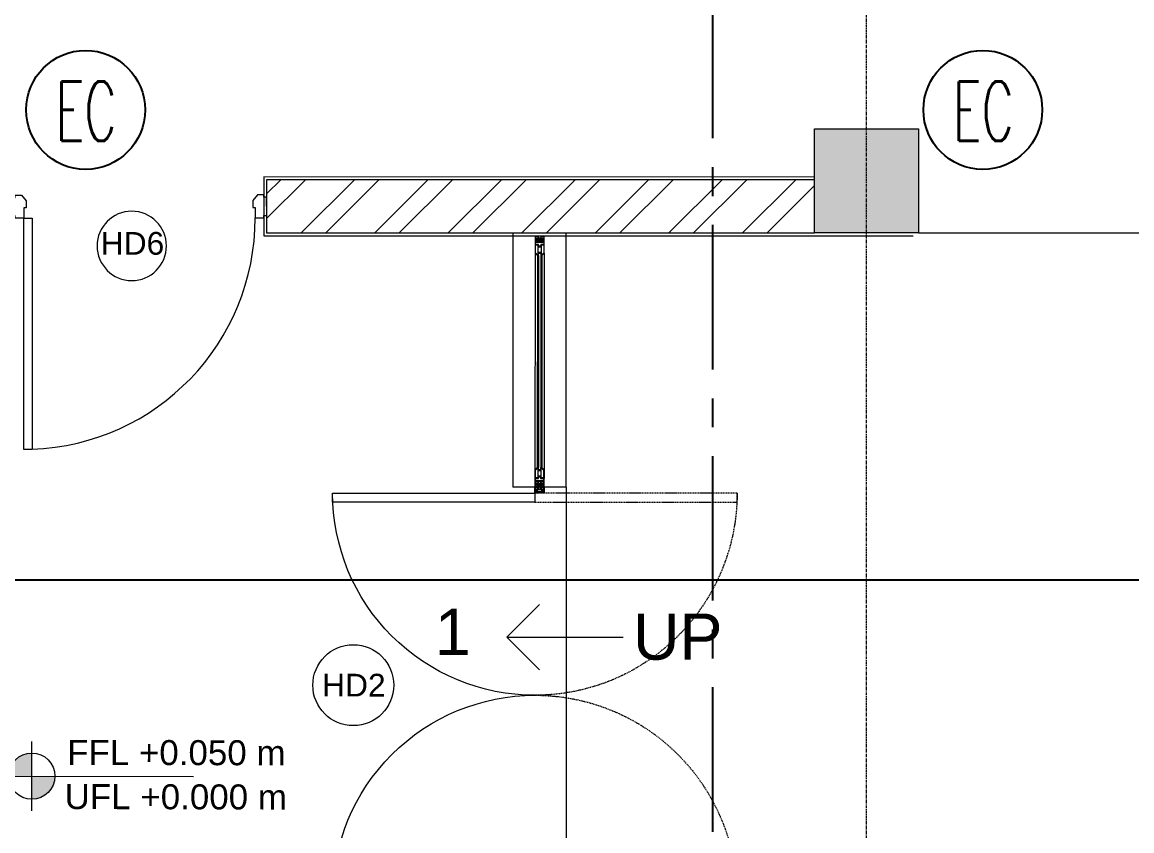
# Model space of a CAD drawing. Header units: millimetres. Extents: x 2659630 to 6742168, y -2425387 to -732288.
# Drawn here: x 2971206 to 2976006, y -1117135 to -1113637 of the extents above; entities that cross this region are included whole.
import ezdxf
from ezdxf.enums import TextEntityAlignment as Align

# ---------------------------------------------------------------- set-up
doc = ezdxf.new("R2010")
doc.units = ezdxf.units.MM
for name, pattern in [('CENTER', [2, 1.25, -0.25, 0.25, -0.25]), ('Grid Line', [22.224999999999994, 12.7, -3.174999999999999, 3.174999999999999, -3.174999999999999]), ('Hidden', [7.143750000000001, 4.7625, -2.38125])]:
    doc.linetypes.add(name, pattern=pattern)
for name, color, linetype, lineweight in [('A-ANNO-DIMS', 211, 'Continuous', 9), ('A-DETL-THIN', 151, 'Continuous', 18), ('A-DOOR', 31, 'Continuous', 18), ('A-DOOR-FRAM', 31, 'Continuous', 18), ('A-DOOR-IDEN', 31, 'Continuous', 9), ('A-ELEV-05', 233, 'Continuous', 0), ('A-FLOR', 192, 'Continuous', 18), ('A-hatch', 253, 'Continuous', 0), ('A-PLASTER', 50, 'Continuous', 0), ('A-RCC', 2, 'Continuous', 0), ('A-WALL', 113, 'Continuous', 9), ('A-WALL-PATT', 111, 'Continuous', 0), ('G-ANNO-DIMS', 111, 'Continuous', 9), ('G-ANNO-TEXT', 231, 'Continuous', 9), ('S-GRID', 1, 'Continuous', 9)]:
    doc.layers.add(name, color=color, linetype=linetype, lineweight=lineweight)
for name, color, linetype in [('A-LINE 08', 8, 'Continuous'), ('S-COLUMN', 1, 'Continuous'), ('S-COLUMN CIRCLE', 9, 'Continuous'), ('S-COLUMN NO', 2, 'Continuous'), ('S-GRIDE LINE', 8, 'CENTER')]:
    doc.layers.add(name, color=color, linetype=linetype)
doc.layers.get('A-ANNO-DIMS').off()
doc.styles.add('Arial_1', font='arial.ttf', dxfattribs={"height": 98.35329341317356})
doc.styles.add('Arial_5', font='arial.ttf', dxfattribs={"height": 108.188622754491})
doc.styles.add('Arial_6', font='arial.ttf', dxfattribs={"height": 122.941616766467})
doc.styles.add('ROMANS', font='r.shx', dxfattribs={"width": 0.7})
doc.styles.add('style1', font='handlet.shx')

# ---------------------------------------------------------------- blocks, each defined once
blk = doc.blocks.new('DOOR-DW5-4000X2500-PLN')
at = {"layer": 'A-DOOR'}
for p, q in [((0.01863343481090851, 3962.966979749006), (40.01862848890596, 3962.986871354602)), ((0.04349794183508493, 3912.966985931504), (0.01863343481090851, 3962.966979749006)), ((37.51987202334567, 3960.485628438386), (2.519876351085259, 3960.468223283475)), ((2.519876351085259, 3960.468223283475), (2.524849252455169, 3950.468224520038)), ((2.524849252455169, 3950.468224520038), (15.02484770683805, 3950.474440646707)), ((12.52609124133596, 3947.973197730491), (2.526092477812199, 3947.968224829092)), ((2.526092477812199, 3947.968224829092), (2.54298267190461, 3914.003762934706)), ((12.52982091740705, 3940.473198657855), (12.52609124133596, 3947.973197730491)), ((27.52981906267814, 3940.480658009968), (12.52982091740705, 3940.473198657855)), ((12.54225317086093, 3915.473201749119), (12.52982091740705, 3940.473198657855)), ((15.02484770683805, 3950.474440646707), (15.02857738290913, 3942.974441574072)), ((15.02857738290913, 3942.974441574072), (25.02857614640379, 3942.979414475412)), ((25.02484647036181, 3950.479413548048), (37.52484492477379, 3950.485629674862)), ((25.02857614640379, 3942.979414475412), (25.02484647036181, 3950.479413548048)), ((37.52608815010171, 3947.985629984032), (27.52608938657795, 3947.980657082575)), ((27.52608938657795, 3947.980657082575), (27.52981906267814, 3940.480658009968)), ((27.52981906267814, 3940.480658009968), (27.54225131613202, 3915.480661101174)), ((37.52484492477379, 3950.485629674862), (37.51987202334567, 3960.485628438386)), ((37.54297834422323, 3914.021168089617), (37.52608815010171, 3947.985629984032)), ((40.01862848890596, 3962.986871354602), (40.04349299587193, 3912.986877537041)), ((10.04846960675786, 3902.971960069321), (0.04349794183508493, 3912.966985931504)), ((0.04349794183508493, 3912.966985931504), (0.7342215431854129, 2937.011693675013)), ((2.54298267190461, 3914.003762934706), (11.0827601593046, 3905.472474720998)), ((15.04846898850519, 3902.974446520093), (10.04846960675786, 3902.971960069321)), ((10.04846960675786, 3902.971960069321), (10.71035929460777, 2984.998734249733)), ((11.0827601593046, 3905.472474720998), (12.54722607225995, 3905.473202985566)), ((12.54225317086093, 3915.473201749061), (27.54225131613202, 3915.480661101174)), ((12.54722607225995, 3905.473202985566), (12.54225317086093, 3915.473201749061)), ((25.04349485060084, 3912.979418184957), (15.04349608707707, 3912.974445283558)), ((15.04349608707707, 3912.974445283558), (15.04846898850519, 3902.974446520093)), ((15.04846898850519, 3902.974446520093), (15.71034928923473, 2985.020097272209)), ((25.04846775199985, 3902.979419421434), (25.04349485060084, 3912.979418184957)), ((30.04846713377628, 3902.981905872119), (25.04846775199985, 3902.979419421434)), ((25.04846775199985, 3902.979419421434), (25.71034805275849, 2985.025070173608)), ((27.54225131613202, 3915.480661101174), (27.54722421753104, 3905.48066233765)), ((27.54722421753104, 3905.48066233765), (29.01169013051549, 3905.481390602217)), ((29.01169013051549, 3905.481390602217), (37.54297834422323, 3914.021168089617)), ((40.04349299587193, 3912.986877537041), (30.04846713377628, 3902.981905872119)), ((30.04846713377628, 3902.981905872119), (30.71034743447672, 2985.027556624351)), ((40.04349299587193, 3912.986877537041), (40.73421659722226, 2937.031585280609)), ((0.7342006171529647, 2975.012648543663), (10.72922647930682, 2985.017620208702)), ((11.76600348259672, 2982.518135478575), (3.234715268888976, 2973.978357991175)), ((10.72922647930682, 2985.017620208702), (15.71034928923473, 2985.020097272209)), ((13.23046939552296, 2982.518863743113), (11.76600348259672, 2982.518135478575)), ((13.23544229692197, 2972.518864979647), (13.23046939552296, 2982.518863743113)), ((15.72922586105415, 2985.020106659329), (15.73419876248227, 2975.020107895834)), ((25.71034805275849, 2985.025070173608), (30.72922400635434, 2985.0275660115)), ((25.73419752597692, 2975.025080797292), (25.72922462457791, 2985.025079560786)), ((29.69493345380761, 2982.527051359823), (28.23046754079405, 2982.526323095226)), ((28.23046754079405, 2982.526323095226), (28.23544044225127, 2972.52632433176)), ((38.2347109412076, 2973.995763146057), (29.69493345380761, 2982.527051359823)), ((30.72922400635434, 2985.0275660115), (40.73419567127712, 2975.032540149376)), ((0.7590651241480373, 2925.012654726219), (0.7342006171529647, 2975.012648543663)), ((3.234715268888976, 2973.978357991175), (3.251605462981388, 2940.013896096789)), ((3.251605462981388, 2940.013896096789), (13.25160422647605, 2940.018868998188)), ((15.75284714269219, 2937.520112532657), (3.252848688309314, 2937.513896405959)), ((3.252848688309314, 2937.513896405959), (3.257821589708328, 2927.513897642406)), ((28.23544044225127, 2972.52632433176), (13.23544229692197, 2972.518864979647)), ((13.24787455046317, 2947.518868070823), (13.23544229692197, 2972.518864979647)), ((13.24787455046317, 2947.518868070823), (28.24787269573426, 2947.526327422966)), ((13.25160422647605, 2940.018868998188), (13.24787455046317, 2947.518868070823)), ((15.73419876248227, 2975.020107895834), (25.73419752597692, 2975.025080797292)), ((25.74911623020307, 2945.025084506749), (15.7491174666502, 2945.020111605292)), ((15.7491174666502, 2945.020111605292), (15.75284714269219, 2937.520112532657)), ((25.75284590621595, 2937.525085434114), (25.74911623020307, 2945.025084506749)), ((38.25284436059883, 2937.53130156087), (25.75284590621595, 2937.525085434114)), ((28.23544044225127, 2972.52632433176), (28.24787269573426, 2947.526327422966)), ((28.24787269573426, 2947.526327422966), (28.25160237177624, 2940.02632835033)), ((28.25160237177624, 2940.02632835033), (38.25160113530001, 2940.031301251671)), ((38.25160113530001, 2940.031301251671), (38.2347109412076, 2973.995763146057)), ((38.25781726199784, 2927.531302797288), (38.25284436059883, 2937.53130156087)), ((40.73419567127712, 2975.032540149376), (40.75906017824309, 2925.032546331757)), ((40.75906017824309, 2925.032546331757), (0.7590651241480373, 2925.012654726219)), ((0.7590651241480373, 2925.012654726219), (15.75906326944823, 2925.020114078332)), ((0.7714973776310217, 2900.012657817279), (0.7590651241480373, 2925.012654726219)), ((15.77149552296032, 2900.020117169421), (0.7714973776310217, 2900.012657817279)), ((0.7843910321244039, 2900.012657817279), (0.7719587786414195, 2875.012660908425)), ((13.76005809698836, 2923.019119745295), (2.760059457097668, 2923.013649553759)), ((2.760059457097668, 2923.013649553759), (2.764037778222701, 2915.013650542998)), ((2.764037778222701, 2915.013650542998), (13.76403641808429, 2915.019120734592)), ((4.266881470772205, 2909.295647185092), (2.766881656250916, 2909.294901249814)), ((2.766881656250916, 2909.294901249814), (2.770253904978745, 2902.513652088324)), ((2.770253904978745, 2902.513652088324), (8.770253163093003, 2902.516635829146)), ((2.773201756703202, 2877.511666018865), (2.776574005460134, 2884.292915180413)), ((2.776574005460134, 2884.292915180413), (4.276573819981422, 2884.292169245222)), ((2.779417883430142, 2890.011664473539), (2.783396204555174, 2898.011663484358)), ((13.77941652332083, 2890.006194281945), (2.779417883430142, 2890.011664473539)), ((2.783396204555174, 2898.011663484358), (13.78339484438766, 2898.006193292822)), ((3.257821589708328, 2927.513897642406), (38.25781726199784, 2927.531302797288)), ((4.266486445238115, 2910.090003338817), (4.266881470772205, 2909.295647185092)), ((4.276573819981422, 2884.292169245222), (4.276968845486408, 2885.086525398947)), ((8.765860189916566, 2911.350458004279), (6.647334206296364, 2911.349404482084)), ((6.659068004431901, 2886.343557975371), (8.777593988023, 2886.342504453147)), ((8.770253163093003, 2902.516635829146), (8.765860189916566, 2911.350458004279)), ((8.777593988023, 2886.342504453147), (8.77320101481746, 2877.508682278014)), ((30.76502889642143, 2913.027574914042), (10.7650313693739, 2913.017629111244)), ((10.7650313693739, 2913.017629111244), (10.76801511022495, 2907.017629853188)), ((10.76801511022495, 2907.017629853188), (30.76801263724337, 2907.027575655986)), ((30.76900721751736, 2905.027575903223), (10.76900969046983, 2905.017630100425)), ((10.76900969046983, 2905.017630100425), (10.77025291585596, 2902.517630409537)), ((10.77025291585596, 2902.517630409537), (15.77025229757419, 2902.520116860251)), ((10.77543857318233, 2882.007687141479), (10.77842231400427, 2888.007686399593)), ((30.77543610020075, 2881.99774133868), (10.77543857318233, 2882.007687141479)), ((10.77842231400427, 2888.007686399593), (30.7784198410518, 2887.997740596795)), ((13.76403641808429, 2915.019120734592), (13.76005809698836, 2923.019119745295)), ((13.78339484438766, 2898.006193292822), (13.77941652332083, 2890.006194281945)), ((15.75906326944823, 2925.020114078332), (15.76403617084725, 2915.020115314866)), ((15.76403617084725, 2915.020115314866), (25.76403493434191, 2915.025088216207)), ((15.77025229757419, 2902.520116860251), (15.77149552296032, 2900.020117169421)), ((15.77941627602559, 2890.005199701729), (15.7843891774537, 2900.005198465224)), ((25.77941503954935, 2890.00022680033), (15.77941627602559, 2890.005199701729)), ((25.7590620330011, 2925.025086979673), (40.75906017821399, 2925.032546331757)), ((25.76403493434191, 2915.025088216207), (25.7590620330011, 2925.025086979673)), ((25.77025106112706, 2902.52508976165), (30.77025044284528, 2902.527576212393)), ((25.77149428642588, 2900.025090070878), (25.77025106112706, 2902.52508976165)), ((40.77149243175518, 2900.032549422933), (25.77149428642588, 2900.025090070878)), ((25.78438794094836, 2900.000225563766), (25.77941503954935, 2890.00022680033)), ((38.76005500581232, 2923.031551998836), (27.76005636595073, 2923.0260818073)), ((27.76005636595073, 2923.0260818073), (27.76403468704666, 2915.026082796481)), ((27.76403468704666, 2915.026082796481), (38.76403332693735, 2915.031552987959)), ((27.7794147922541, 2889.999232220027), (27.78339311340824, 2897.999231230846)), ((38.77941343211569, 2889.993762028491), (27.7794147922541, 2889.999232220027)), ((27.78339311340824, 2897.999231230846), (38.78339175324072, 2897.99376103931)), ((30.76801263724337, 2907.027575655986), (30.76502889642143, 2913.027574914042)), ((30.77025044284528, 2902.527576212393), (30.76900721751736, 2905.027575903223)), ((30.7784198410518, 2887.997740596795), (30.77543610020075, 2881.99774133868)), ((34.88438320593559, 2911.36344648985), (32.7658572223736, 2911.362392967654)), ((32.7658572223736, 2911.362392967654), (32.77025019555003, 2902.528570792754)), ((32.77025019555003, 2902.528570792754), (38.7702494536934, 2902.531554533576)), ((32.77319804727449, 2877.496747314843), (32.77759102048003, 2886.330569489801)), ((32.77759102048003, 2886.330569489801), (34.89611700407113, 2886.329515967576)), ((37.26687739038607, 2909.3120577597), (37.26648236485198, 2910.106413913483)), ((38.76687720490736, 2909.312803694862), (37.26687739038607, 2909.3120577597)), ((37.27696476512938, 2885.07011482431), (37.27656973959529, 2884.275758670527)), ((37.27656973959529, 2884.275758670527), (38.77656955414568, 2884.275012735336)), ((38.76403332693735, 2915.031552987959), (38.76005500581232, 2923.031551998836)), ((38.7702494536934, 2902.531554533576), (38.76687720490736, 2909.312803694862)), ((38.77656955414568, 2884.275012735336), (38.77319730538875, 2877.493763573992)), ((38.78339175324072, 2897.99376103931), (38.77941343211569, 2889.993762028491)), ((40.75906017821399, 2925.032546331757), (40.77149243175518, 2900.032549422933)), ((40.77195383273647, 2874.992769302888), (40.78438608624856, 2899.992766211682)), ((0.7719587786414195, 2875.012660908425), (15.77195692394162, 2875.005201556283)), ((8.77320101481746, 2877.508682278014), (2.773201756703202, 2877.511666018865)), ((10.77320076752221, 2877.507687697856), (10.77444399287924, 2880.007687388745)), ((15.77320014929865, 2877.505201247201), (10.77320076752221, 2877.507687697856)), ((10.77444399287924, 2880.007687388745), (30.77444151992677, 2879.997741585947)), ((15.77195692394162, 2875.005201556283), (15.77320014929865, 2877.505201247201)), ((25.77319891282241, 2877.500228345802), (25.77195568746538, 2875.000228654942)), ((25.77195568746538, 2875.000228654942), (40.77195383273647, 2874.992769302888)), ((30.77319829456974, 2877.497741895117), (25.77319891282241, 2877.500228345802)), ((30.77444151992677, 2879.997741585947), (30.77319829456974, 2877.497741895117)), ((38.77319730538875, 2877.493763573992), (32.77319804727449, 2877.496747314843)), ((0.7719587786414195, 1125.012654726132), (15.77195692394162, 1125.020114078274)), ((0.7843910321244039, 1100.012657817279), (0.7719587786414195, 1125.012654726132)), ((8.77320101481746, 1122.516633356543), (2.773201756703202, 1122.513649615692)), ((2.773201756703202, 1122.513649615692), (2.776574005460134, 1115.732400454144)), ((2.776574005460134, 1115.732400454144), (4.276573819981422, 1115.733146389335)), ((13.77941652332083, 1110.019121352612), (2.779417883430142, 1110.013651161018)), ((2.779417883430142, 1110.013651161018), (2.783396204555174, 1102.013652150199)), ((4.276573819981422, 1115.733146389335), (4.276968845486408, 1114.93879023561)), ((6.659068004431901, 1113.681757659186), (8.777593988023, 1113.68281118141)), ((8.777593988023, 1113.68281118141), (8.77320101481746, 1122.516633356543)), ((15.77320014929865, 1122.520114387356), (10.77320076752221, 1122.517627936701)), ((10.77320076752221, 1122.517627936701), (10.77444399287924, 1120.017628245812)), ((10.77444399287924, 1120.017628245812), (30.77444151992677, 1120.02757404861)), ((30.77543610020075, 1118.027574295877), (10.77543857318233, 1118.017628493079)), ((10.77543857318233, 1118.017628493079), (10.77842231400427, 1112.017629234964)), ((10.77842231400427, 1112.017629234964), (30.7784198410518, 1112.027575037762)), ((13.78339484438766, 1102.019122341735), (13.77941652332083, 1110.019121352612)), ((15.77195692394162, 1125.020114078274), (15.77320014929865, 1122.520114387356)), ((25.77941503954935, 1110.025088834227), (15.77941627602559, 1110.020115932828)), ((15.77941627602559, 1110.020115932828), (15.7843891774537, 1100.020117169333)), ((25.77195568746538, 1125.025086979615), (40.77195383273647, 1125.032546331669)), ((25.77319891282241, 1122.525087288755), (25.77195568746538, 1125.025086979615)), ((30.77319829456974, 1122.52757373944), (25.77319891282241, 1122.525087288755)), ((25.78438794094836, 1100.025090070791), (25.77941503954935, 1110.025088834227)), ((38.77941343211569, 1110.031553606066), (27.7794147922541, 1110.02608341453)), ((27.7794147922541, 1110.02608341453), (27.78339311340824, 1102.026084403711)), ((30.77444151992677, 1120.02757404861), (30.77319829456974, 1122.52757373944)), ((30.7784198410518, 1112.027575037762), (30.77543610020075, 1118.027574295877)), ((38.77319730538875, 1122.531552060565), (32.77319804727449, 1122.528568319714)), ((32.77319804727449, 1122.528568319714), (32.77759102048003, 1113.694746144756)), ((32.77759102048003, 1113.694746144756), (34.89611700407113, 1113.695799666981)), ((37.27656973959529, 1115.74955696403), (38.77656955414568, 1115.750302899221)), ((37.27696476512938, 1114.955200810247), (37.27656973959529, 1115.74955696403)), ((38.77656955414568, 1115.750302899221), (38.77319730538875, 1122.531552060565)), ((38.78339175324072, 1102.031554595247), (38.77941343211569, 1110.031553606066)), ((40.77195383273647, 1125.032546331669), (40.78438608624856, 1100.032549422875)), ((0.03751763451145962, 87.02010789571796), (0.7342215431854129, 1063.013621959544)), ((0.7590651241480373, 1075.012660908338), (0.7342006171529647, 1025.012667090894)), ((0.7714973776310217, 1100.012657817279), (0.7590651241480373, 1075.012660908338)), ((0.7590651241480373, 1075.012660908338), (15.75906326944823, 1075.005201556225)), ((40.75906017824309, 1074.9927693028), (0.7590651241480373, 1075.012660908338)), ((15.77149552296032, 1100.005198465136), (0.7714973776310217, 1100.012657817279)), ((2.760059457097668, 1077.011666080798), (2.764037778222701, 1085.011665091559)), ((13.76005809698836, 1077.006195889262), (2.760059457097668, 1077.011666080798)), ((2.764037778222701, 1085.011665091559), (13.76403641808429, 1085.006194899965)), ((2.766881656250916, 1090.730414384743), (2.770253904978745, 1097.511663546233)), ((4.266881470772205, 1090.729668449465), (2.766881656250916, 1090.730414384743)), ((2.770253904978745, 1097.511663546233), (8.770253163093003, 1097.508679805411)), ((2.783396204555174, 1102.013652150199), (13.78339484438766, 1102.019122341735)), ((3.234715268888976, 1026.046957643382), (3.251605462981388, 1060.011419537768)), ((3.251605462981388, 1060.011419537768), (13.25160422647605, 1060.006446636369)), ((3.252848688309314, 1062.511419228598), (3.257821589708328, 1072.511417992151)), ((15.75284714269219, 1062.5052031019), (3.252848688309314, 1062.511419228598)), ((3.257821589708328, 1072.511417992151), (38.25781726199784, 1072.494012837269)), ((4.266486445238115, 1089.93531229574), (4.266881470772205, 1090.729668449465)), ((8.765860189916566, 1088.674857630278), (6.647334206296364, 1088.675911152473)), ((8.770253163093003, 1097.508679805411), (8.765860189916566, 1088.674857630278)), ((10.7650313693739, 1087.007686523313), (10.76801511022495, 1093.007685781369)), ((30.76502889642143, 1086.997740720515), (10.7650313693739, 1087.007686523313)), ((10.76801511022495, 1093.007685781369), (30.76801263724337, 1092.997739978571)), ((10.76900969046983, 1095.007685534132), (10.77025291585596, 1097.50768522502)), ((30.76900721751736, 1094.997739731334), (10.76900969046983, 1095.007685534132)), ((10.77025291585596, 1097.50768522502), (15.77025229757419, 1097.505198774306)), ((13.25160422647605, 1060.006446636369), (13.24787455046317, 1052.506447563734)), ((13.76403641808429, 1085.006194899965), (13.76005809698836, 1077.006195889262)), ((15.7491174666502, 1055.005204029265), (15.75284714269219, 1062.5052031019)), ((15.75906326944823, 1075.005201556225), (15.76403617084725, 1085.005200319691)), ((15.76403617084725, 1085.005200319691), (25.76403493434191, 1085.00022741835)), ((15.77025229757419, 1097.505198774306), (15.77149552296032, 1100.005198465136)), ((25.75284590621595, 1062.500230200443), (25.74911623020307, 1055.000231127808)), ((38.25284436059883, 1062.494014073687), (25.75284590621595, 1062.500230200443)), ((25.76403493434191, 1085.00022741835), (25.7590620330011, 1075.000228654884)), ((25.7590620330011, 1075.000228654884), (40.75906017821399, 1074.9927693028)), ((25.77149428642588, 1100.000225563679), (25.77025106112706, 1097.500225872907)), ((25.77025106112706, 1097.500225872907), (30.77025044284528, 1097.497739422164)), ((40.77149243175518, 1099.992766211624), (25.77149428642588, 1100.000225563679)), ((27.76005636595073, 1076.999233827257), (27.76403468704666, 1084.999232838076)), ((38.76005500581232, 1076.993763635721), (27.76005636595073, 1076.999233827257)), ((27.76403468704666, 1084.999232838076), (38.76403332693735, 1084.993762646598)), ((27.78339311340824, 1102.026084403711), (38.78339175324072, 1102.031554595247)), ((28.24787269573426, 1052.498988211591), (28.25160237177624, 1059.998987284227)), ((28.25160237177624, 1059.998987284227), (38.25160113530001, 1059.994014382886)), ((30.76801263724337, 1092.997739978571), (30.76502889642143, 1086.997740720515)), ((30.77025044284528, 1097.497739422164), (30.76900721751736, 1094.997739731334)), ((32.7658572223736, 1088.662922666903), (32.77025019555003, 1097.496744841803)), ((34.88438320593559, 1088.661869144707), (32.7658572223736, 1088.662922666903)), ((32.77025019555003, 1097.496744841803), (38.7702494536934, 1097.493761100981)), ((37.26687739038607, 1090.713257874857), (37.26648236485198, 1089.918901721074)), ((38.76687720490736, 1090.712511939695), (37.26687739038607, 1090.713257874857)), ((38.25160113530001, 1059.994014382886), (38.2347109412076, 1026.0295524885)), ((38.25781726199784, 1072.494012837269), (38.25284436059883, 1062.494014073687)), ((38.76403332693735, 1084.993762646598), (38.76005500581232, 1076.993763635721)), ((38.7702494536934, 1097.493761100981), (38.76687720490736, 1090.712511939695)), ((40.0375126885483, 87.0002162901801), (40.73421659722226, 1062.993730353948)), ((40.73419567127712, 1024.992775485181), (40.75906017824309, 1074.9927693028)), ((40.75906017821399, 1074.9927693028), (40.77149243175518, 1099.992766211624)), ((0.7342006171529647, 1025.012667090894), (10.72922647930682, 1015.007695425855)), ((11.76600348259672, 1017.507180155982), (3.234715268888976, 1026.046957643382)), ((10.04248929943424, 97.01513375790091), (10.71035929460777, 1015.026581384824)), ((10.72922647930682, 1015.007695425855), (15.71034928923473, 1015.005218362348)), ((13.23046939552296, 1017.506451891444), (11.76600348259672, 1017.507180155982)), ((13.23544229692197, 1027.50645065491), (13.23046939552296, 1017.506451891444)), ((13.24787455046317, 1052.506447563734), (13.23544229692197, 1027.50645065491)), ((28.23544044225127, 1027.498991302797), (13.23544229692197, 1027.50645065491)), ((13.24787455046317, 1052.506447563734), (28.24787269573426, 1052.498988211591)), ((15.04248868118157, 97.01264730712865), (15.71034928923473, 1015.005218362348)), ((15.72922586105415, 1015.005208975228), (15.73419876248227, 1025.005207738723)), ((15.73419876248227, 1025.005207738723), (25.73419752597692, 1025.000234837265)), ((25.74911623020307, 1055.000231127808), (15.7491174666502, 1055.005204029265)), ((25.04248744467623, 97.00767440578784), (25.71034805275849, 1015.000245460949)), ((25.71034805275849, 1015.000245460949), (30.72922400635434, 1014.997749623057)), ((25.73419752597692, 1025.000234837265), (25.72922462457791, 1015.000236073771)), ((28.23046754079405, 1017.498992539331), (28.23544044225127, 1027.498991302797)), ((29.69493345380761, 1017.498264274735), (28.23046754079405, 1017.498992539331)), ((28.23544044225127, 1027.498991302797), (28.24787269573426, 1052.498988211591)), ((38.2347109412076, 1026.0295524885), (29.69493345380761, 1017.498264274735)), ((30.04248682645266, 97.00518795510288), (30.71034743447672, 1014.997759010206)), ((30.72922400635434, 1014.997749623057), (40.73419567127712, 1024.992775485181)), ((10.04248929943424, 97.01513375790091), (0.03751763451145962, 87.02010789571796)), ((15.04248868118157, 97.01264730712865), (10.04248929943424, 97.01513375790091)), ((15.03751577975345, 87.01264854366309), (15.04248868118157, 97.01264730712865)), ((25.04248744467623, 97.00767440578784), (25.03751454327721, 87.00767564226408)), ((30.04248682645266, 97.00518795510288), (25.04248744467623, 97.00767440578784)), ((40.0375126885483, 87.0002162901801), (30.04248682645266, 97.00518795510288)), ((0.03751763451145962, 87.02010789571796), (0.0126531274872832, 37.02011407821556)), ((2.513896043761633, 39.51887054374674), (2.518868945131544, 49.51886930718319)), ((2.518868945131544, 49.51886930718319), (15.01886739951442, 49.51265318051446)), ((2.520112170488574, 52.01886899812962), (2.537002364580985, 85.98333089251537)), ((12.52011093401234, 52.0138960967306), (2.520112170488574, 52.01886899812962)), ((2.537002364580985, 85.98333089251537), (11.07677985198097, 94.51461910622311)), ((11.07677985198097, 94.51461910622311), (12.54124576493632, 94.51389084165567)), ((12.52384061008343, 59.51389516936615), (12.52011093401234, 52.0138960967306)), ((12.53627286353731, 84.5138920781028), (12.52384061008343, 59.51389516936615)), ((27.52383875535452, 59.50643581725308), (12.52384061008343, 59.51389516936615)), ((12.54124576493632, 94.51389084165567), (12.53627286353731, 84.513892078161)), ((12.53627286353731, 84.513892078161), (27.5362710088084, 84.50643272604793)), ((15.01886739951442, 49.51265318051446), (15.02259707558551, 57.01265225315001)), ((15.02259707558551, 57.01265225315001), (25.02259583908017, 57.0076793518092)), ((25.03751454327721, 87.00767564226408), (15.03751577975345, 87.01264854366309)), ((25.02259583908017, 57.0076793518092), (25.01886616303818, 49.50768027917366)), ((25.01886616303818, 49.50768027917366), (37.51886461745016, 49.5014641523594)), ((27.52010907925433, 52.00643674464663), (27.52383875535452, 59.50643581725308)), ((37.52010784277809, 52.00146384318941), (27.52010907925433, 52.00643674464663)), ((27.52383875535452, 59.50643581725308), (27.5362710088084, 84.50643272604793)), ((27.5362710088084, 84.50643272604793), (27.54124391020741, 94.5064314895717)), ((27.54124391020741, 94.5064314895717), (29.00570982319186, 94.50570322500425)), ((29.00570982319186, 94.50570322500425), (37.5369980368996, 85.96592573760427)), ((37.51886461745016, 49.5014641523594), (37.51389171602204, 39.50146538883564)), ((37.5369980368996, 85.96592573760427), (37.52010784277809, 52.00146384318941)), ((40.01264818158234, 37.0002224726195), (40.0375126885483, 87.0002162901801)), ((0.0126531274872832, 37.02011407821556), (40.01264818158234, 37.0002224726195)), ((37.51389171602204, 39.50146538883564), (2.513896043761633, 39.51887054374674))]:
    blk.add_line(p, q, dxfattribs=at)
at = {"layer": 'A-DOOR', "linetype": 'Hidden'}
for points in [[(40.90822099908837, 2835.389090599318), (-834.0718692384544, 2835.389090599318), (-834.0718692384544, 2874.992746867822), (40.90822099908837, 2874.992746867822)], [(40.90822099908837, 1164.636225035239), (-834.0718692384544, 1164.636225035239), (-834.0718692384544, 1125.032568766735), (40.90822099908837, 1125.032568766735)]]:
    blk.add_lwpolyline(points, close=True, dxfattribs=at)
at = {"layer": 'A-DOOR'}
for points in [[(40.81706850786577, 2835.389090599318), (915.7971587454085, 2835.389090599318), (915.7971587454085, 2874.992746867822), (40.81706850786577, 2874.992746867822)], [(40.81706850786577, 1164.636225035239), (915.7971587454085, 1164.636225035239), (915.7971587454085, 1125.032568766735), (40.81706850786577, 1125.032568766735)]]:
    blk.add_lwpolyline(points, close=True, dxfattribs=at)
for centre, radius, start, end in [((4.765523385169217, 2912.026743417548), 1.999999999999995, 340.2041684219279, 255.5509804422839), ((4.777931781864027, 2887.02276818754), 2.000000000000063, 340.1471831666576, 255.4939951868713), ((36.76551942844526, 2912.042656702019), 1.999999999999994, 284.5060048131287, 199.852816831774), ((36.77792782516917, 2887.006854903069), 1.99999999999998, 284.4490195577161, 199.7958315765032), ((40.81706850786577, 2874.992746867822), 874.9800902375381, 269.997015564182, 0), ((40.81706850786577, 1125.032568766735), 874.9800902375381, 0, 90.002984435818), ((4.777931781864027, 1113.002547447017), 2.000000000000063, 104.5060048131287, 19.85281683177398), ((36.77792782516917, 1113.018460731488), 1.99999999999998, 160.2041684219278, 75.5509804422839), ((4.765523385169217, 1087.998572217009), 1.999999999999995, 104.4490195577161, 19.79583157650317), ((36.76551942844526, 1087.982658932538), 1.999999999999994, 160.1471831666576, 75.49399518687132)]:
    blk.add_arc(centre, radius, start, end, dxfattribs=at)
at = {"layer": 'A-DOOR', "linetype": 'Hidden'}
for centre, start, end in [((40.90822099908837, 2874.992746867822), 180, 270.002984435818), ((40.90822099908837, 1125.032568766735), 89.99701556418204, 180)]:
    blk.add_arc(centre, 874.9800902375381, start, end, dxfattribs=at)
at = {"layer": 'A-DOOR-FRAM'}
for p, q in [((0.01863343481090851, 3962.96697974889), (0.006201181269716471, 3987.966976657859)), ((13.00719415411004, 3985.973441676848), (2.007195514248451, 3985.96797148537)), ((2.007195514248451, 3985.96797148537), (2.011173835373484, 3977.967972474551)), ((13.01117247523507, 3977.973442666029), (13.00719415411004, 3985.973441676848)), ((15.00619932656991, 3987.974436009943), (15.01117222796893, 3977.97443724639)), ((25.01117099149269, 3977.979410147789), (25.00619809012278, 3987.979408911284)), ((38.0071910629631, 3985.985873930418), (27.00719242307241, 3985.980403738911)), ((27.00719242307241, 3985.980403738911), (27.01117074419744, 3977.980404728063)), ((38.01116938405903, 3977.985874919599), (38.0071910629631, 3985.985873930418)), ((40.00619623536477, 3987.986868263339), (40.01862848887686, 3962.986871354544)), ((15.018631580082, 3962.974439100944), (0.01863343481090851, 3962.96697974889)), ((2.011173835373484, 3977.967972474551), (13.01117247523507, 3977.973442666029)), ((3.514017527922988, 3972.249969116703), (2.014017713372596, 3972.249223181396)), ((3.514017527922988, 3972.249969116703), (2.014017713372596, 3972.249223181396)), ((2.014017713372596, 3972.249223181396), (2.017389962129528, 3965.467974019877)), ((2.017389962129528, 3965.467974019877), (8.017389220243786, 3965.470957760786)), ((3.513622502388898, 3973.04432527037), (3.514017527922988, 3972.249969116703)), ((3.513622502388898, 3973.04432527037), (3.514017527922988, 3972.249969116703)), ((3.514017527922988, 3972.249969116703), (3.51738977667992, 3965.468719955155)), ((8.012996247038245, 3974.304779935919), (5.894470263418043, 3974.303726413636)), ((5.894470263418043, 3974.303726413636), (5.898863236623583, 3965.469904238504)), ((8.017389220243786, 3965.470957760786), (8.012996247038245, 3974.304779935919)), ((30.012164953514, 3975.981896845653), (10.01216742652468, 3975.971951042855)), ((10.01216742652468, 3975.971951042855), (10.01515116737573, 3969.971951784741)), ((10.01515116737573, 3969.971951784741), (30.01514869439416, 3969.981897587539)), ((30.01614327466814, 3967.981897834776), (10.01614574762061, 3967.971952031978)), ((10.01614574762061, 3967.971952031978), (10.01738897297764, 3965.471952341177)), ((10.01738897297764, 3965.471952341177), (15.01738835472497, 3965.474438791804)), ((15.01117222796893, 3977.97443724639), (25.01117099149269, 3977.979410147789)), ((15.01738835472497, 3965.474438791804), (15.018631580082, 3962.974439100944)), ((25.01738711824873, 3965.479411693261), (30.01738649999606, 3965.481898143975)), ((25.01863034357666, 3962.97941200246), (25.01738711824873, 3965.479411693261)), ((40.01862848887686, 3962.986871354544), (25.01863034357666, 3962.97941200246)), ((27.01117074419744, 3977.980404728063), (38.01116938405903, 3977.985874919599)), ((30.01514869439416, 3969.981897587539), (30.012164953514, 3975.981896845653)), ((30.01738649999606, 3965.481898143975), (30.01614327466814, 3967.981897834776)), ((34.13151926308637, 3974.317768421432), (32.01299327949528, 3974.316714899207)), ((32.01299327949528, 3974.316714899207), (32.01738625270082, 3965.482892724249)), ((32.01738625270082, 3965.482892724249), (38.01738551084418, 3965.4858764651)), ((34.13151926308637, 3974.317768421432), (34.13591223632102, 3965.483946246532)), ((36.51401344750775, 3972.266379691282), (36.51361842200276, 3973.060735845007)), ((36.51361842200276, 3973.060735845007), (36.51401344750775, 3972.266379691282)), ((38.01401326205814, 3972.267125626473), (36.51401344750775, 3972.266379691282)), ((38.01401326205814, 3972.267125626473), (36.51401344750775, 3972.266379691282)), ((36.51401344750775, 3972.266379691282), (36.51738569629379, 3965.48513052988)), ((38.01738551084418, 3965.4858764651), (38.01401326205814, 3972.267125626473)), ((0.0126531274872832, 37.02011407833197), (0.0002208739460911602, 12.02011716936249)), ((15.01265127275838, 37.01265472627711), (0.0126531274872832, 37.02011407833197)), ((2.001215206924826, 14.01912234185147), (2.005193528049858, 22.01912135267048)), ((13.00121384678641, 14.01365215037367), (2.001215206924826, 14.01912234185147)), ((2.005193528049858, 22.01912135267048), (13.00519216791145, 22.01365116119268)), ((2.00803740604897, 27.73787064582575), (2.011409654805902, 34.5191198073444)), ((3.508037220599363, 27.7371247105184), (2.00803740604897, 27.73787064582575)), ((3.508037220599363, 27.7371247105184), (2.00803740604897, 27.73787064582575)), ((2.011409654805902, 34.5191198073444), (8.01140891292016, 34.51613606643514)), ((3.507642195065273, 26.94276855685166), (3.508037220599363, 27.7371247105184)), ((3.507642195065273, 26.94276855685166), (3.508037220599363, 27.7371247105184)), ((3.508037220599363, 27.7371247105184), (3.511409469356295, 34.51837387206615)), ((5.888489956094418, 25.68336741358507), (5.892882929299958, 34.51718958871788)), ((8.00701593971462, 25.68231389130233), (5.888489956094418, 25.68336741358507)), ((8.01140891292016, 34.51613606643514), (8.00701593971462, 25.68231389130233)), ((10.00618711920106, 24.01514278436662), (10.00917086005211, 30.01514204248087)), ((30.00618464619038, 24.00519698156859), (10.00618711920106, 24.01514278436662)), ((10.00917086005211, 30.01514204248087), (30.00916838707053, 30.00519623968285)), ((10.01016544029699, 32.01514179524384), (10.01140866565402, 34.51514148604474)), ((30.01016296734451, 32.00519599244581), (10.01016544029699, 32.01514179524384)), ((10.01140866565402, 34.51514148604474), (15.01140804740135, 34.51265503541799)), ((13.00519216791145, 22.01365116119268), (13.00121384678641, 14.01365215037367)), ((15.00021901924629, 12.01265781727852), (15.0051919206453, 22.01265658083139)), ((15.0051919206453, 22.01265658083139), (25.00519068416907, 22.00768367943238)), ((15.01140804740135, 34.51265503541799), (15.01265127275838, 37.01265472627711)), ((25.00519068416907, 22.00768367943238), (25.00021778279915, 12.00768491593772)), ((25.01265003625304, 37.00768182476168), (25.01140681092511, 34.50768213396077)), ((25.01140681092511, 34.50768213396077), (30.01140619267244, 34.50519568324671)), ((40.01264818155323, 37.00022247267771), (25.01265003625304, 37.00768182476168)), ((27.00121211574879, 14.00669008831028), (27.00519043687382, 22.00668909915839)), ((38.00121075563948, 14.00121989680338), (27.00121211574879, 14.00669008831028)), ((27.00519043687382, 22.00668909915839), (38.00518907673541, 22.00121890762239)), ((30.00916838707053, 30.00519623968285), (30.00618464619038, 24.00519698156859)), ((30.01140619267244, 34.50519568324671), (30.01016296734451, 32.00519599244581)), ((32.00701297217165, 25.67037892801454), (32.01140594537719, 34.50420110297273)), ((34.12553895576275, 25.66932540579), (32.00701297217165, 25.67037892801454)), ((32.01140594537719, 34.50420110297273), (38.01140520352055, 34.50121736212168)), ((34.12553895576275, 25.66932540579), (34.12993192899739, 34.50314758068998)), ((36.50803314018412, 27.72071413593949), (36.50763811467914, 26.92635798221454)), ((36.50763811467914, 26.92635798221454), (36.50803314018412, 27.72071413593949)), ((36.50803314018412, 27.72071413593949), (36.51140538897016, 34.50196329734172)), ((38.00803295473452, 27.71996820074855), (36.50803314018412, 27.72071413593949)), ((38.00803295473452, 27.71996820074855), (36.50803314018412, 27.72071413593949)), ((38.00518907673541, 22.00121890762239), (38.00121075563948, 14.00121989680338)), ((38.01140520352055, 34.50121736212168), (38.00803295473452, 27.71996820074855)), ((40.00021592804114, 12.00022556388285), (40.01264818155323, 37.00022247267771))]:
    blk.add_line(p, q, dxfattribs=at)
for centre, radius, start, end in [((4.01265944232, 3974.981065349129), 2.000000000000116, 340.2041684219279, 255.5509804422839), ((36.01265548559604, 3974.996978633601), 2.000000000000063, 284.5060048131287, 199.852816831774), ((4.006679134996375, 25.00602847809205), 2.000000000000116, 104.4490195577161, 19.79583157650317), ((36.00667517827242, 24.99011519362102), 2.000000000000063, 160.1471831666576, 75.49399518687132)]:
    blk.add_arc(centre, radius, start, end, dxfattribs=at)
blk = doc.blocks.new('A$C73F500AF')
at = {"layer": 'A-DOOR'}
blk.add_lwpolyline([(50.15901658905204, 999.970880633191), (85.15905825473601, 999.9691937353637), (85.15905825473601, 0.0002712921123020351), (50.15901658905204, 0.0002712921123020351)], close=True, dxfattribs=at)
blk.add_arc((50.15901658902294, 999.970880633191), 999.970609341071, 272.0058233010116, 0.06947343791211485, dxfattribs=at)
at = {"layer": 'A-DOOR-FRAM'}
for p, q in [((0.0005885949649382383, 1089.895965778676), (12.02445781667484, 1089.91394833292)), ((0.1838705940754153, 1009.896150420682), (0.0005885949649382383, 1089.895965778676)), ((12.00950211996678, 1099.913937149278), (40.00947080575861, 1099.955813100009)), ((12.02445781667484, 1089.91394833292), (12.00950211996678, 1099.913937149278)), ((40.00947080575861, 1099.955813100009), (60.04683768018731, 1074.985752452514)), ((60.04683768018731, 1074.985752452514), (60.09170477028238, 1044.985786003468)), ((1059.821951237798, 1101.213773387281), (1039.899208436691, 1076.152162918675)), ((1039.899208436691, 1076.152162918675), (1039.991802758974, 1046.152305814147)), ((1087.821817868709, 1101.30019475476), (1059.821951237798, 1101.213773387281)), ((1087.852682642784, 1091.300242386584), (1087.821817868709, 1101.30019475476)), ((1099.876508039626, 1091.3373538288), (1087.852682642784, 1091.300242386584)), ((1100.059790038737, 1011.337538470834), (1099.876508039626, 1091.3373538288)), ((12.14410339019378, 1009.914037802111), (0.1838705940754153, 1009.896150420682)), ((12.15905908690183, 999.9140489857527), (12.14410339019378, 1009.914037802111)), ((60.09170477028238, 1044.985786003468), (50.09171595392399, 1044.97083030676)), ((50.09171595392399, 1044.97083030676), (50.15901658905204, 999.970880633191)), ((1039.991802758974, 1046.152305814147), (1049.99175512715, 1046.183170588251)), ((1049.99175512715, 1046.183170588251), (1050.130646610574, 1001.183384931472)), ((1088.099600835558, 1011.300623441202), (1100.059790038737, 1011.337538470834)), ((1088.130465609633, 1001.300671073026), (1088.099600835558, 1011.300623441202)), ((50.15901658905204, 999.970880633191), (12.15905908690183, 999.9140489857527)), ((1050.130646610574, 1001.183384931472), (1088.130465609633, 1001.300671073026))]:
    blk.add_line(p, q, dxfattribs=at)
blk = doc.blocks.new('M_Door Tag_Mahindra_2_0mm_2 - M_Door Tag_Mahindra 2-3264029-GROUND FLOOR PLAN-01')
at = {"layer": 'A-DOOR-IDEN'}
blk.add_circle((0, 0), 3.500000000000003, dxfattribs=at)
blk = doc.blocks.new('Spot Elevations - M_Spot Elevation - Target Filled-23738-GROUND FLOOR PLAN-01')
at = {"layer": 'G-ANNO-DIMS'}
h = blk.add_hatch(color=256, dxfattribs=at)
edge = h.paths.add_edge_path(flags=0)
edge.add_line((0, 0), (-1.999999999999998, 0))
edge.add_arc((0, 0), 1.999999999999994, 90.00000000000023, 180.0000000000001, ccw=False)
edge.add_line((0, 1.999999999999998), (0, 0))
h = blk.add_hatch(color=256, dxfattribs=at)
edge = h.paths.add_edge_path(flags=0)
edge.add_line((0, 0), (2.000000000000003, 0))
edge.add_arc((0, 0), 1.999999999999992, 269.9999999999993, 360, ccw=False)
edge.add_line((0, -2), (0, 0))
for p, q in [((0, -3), (0, 3)), ((-2.999999999999997, 0), (14, 0))]:
    blk.add_line(p, q, dxfattribs=at)
blk.add_circle((0, 0), 2.000000000000001, dxfattribs=at)
blk = doc.blocks.new('M_Door Tag_Mahindra_2_0mm - M_Door Tag_Mahindra 2-1437518-GROUND FLOOR PLAN-01')
at = {"layer": 'A-DOOR-IDEN'}
blk.add_circle((0, 0), 3.000000000000002, dxfattribs=at)
blk = doc.blocks.new('vvv')
at = {"layer": 'A-hatch', "true_color": 0x939598}
h = blk.add_hatch(color=252, dxfattribs=at)
h.dxf.hatch_style = 1
h.paths.add_polyline_path([(-108013.3584487038, -276339.5396125917), (-108413.3584486982, -276339.5375263682), (-108413.3605349185, -276739.537526364), (-108013.3605349259, -276739.5396125857)])
h.paths.add_polyline_path([(-104093.3696371233, -276339.5600574957), (-104493.3696371214, -276339.5579712749), (-104493.3717233418, -276739.5579712694), (-104093.3717233473, -276739.5600574897)])
h.paths.add_polyline_path([(-100148.3700535903, -276424.5805501849), (-100598.3700535828, -276424.5782031873), (-100598.3712531673, -276654.5782858478), (-100148.371253171, -276654.5806328454)])
h.paths.add_polyline_path([(-97127.10879611317, -276395.8614708595), (-97127.11071926821, -276764.5963903894), (-96897.11071927566, -276764.5975899664), (-96897.10999569576, -276625.8626704346)])
h.paths.add_polyline_path([(-96897.10837227385, -276314.597589972), (-97127.10837227199, -276314.5963903959), (-97127.10879611317, -276395.8614708595), (-96897.10999569576, -276625.8626704346)])
h.paths.add_polyline_path([(-93018.36947997753, -276314.6178197353), (-93248.36947997753, -276314.6166201606), (-93248.37182697747, -276764.6166201541), (-93018.37182697747, -276764.6178197311)])
h.paths.add_polyline_path([(-93018.38898617867, -280054.6258577844), (-93248.38898617495, -280054.6246582051), (-93248.39013358299, -280274.620592928), (-93018.39133315813, -280504.6217925041)])
h.paths.add_polyline_path([(-93248.3859742852, -280274.6247522673), (-93248.39013360534, -280274.6247522458), (-93248.39133318048, -280504.624658199), (-93018.39133317862, -280504.625857777), (-93018.39133315813, -280504.6217925041)])
h.paths.add_polyline_path([(-96787.12902590353, -280274.6062957686), (-97237.1290258998, -280274.6039487696), (-97237.13022547681, -280504.6039487654), (-96787.1302254824, -280504.6062957644)])
h.paths.add_polyline_path([(-100148.3902174095, -280274.5846056147), (-100598.3902174057, -280274.5822586161), (-100598.391416979, -280504.5822586124), (-100148.3914169827, -280504.5846056123)])
h.paths.add_polyline_path([(-104068.390217361, -280274.5641606501), (-104518.3902173555, -280274.5618136511), (-104518.391416925, -280504.5618136493), (-104068.3914169343, -280504.5641606469)])
h.paths.add_polyline_path([(-107988.3902173089, -280274.5437156851), (-108438.3902173014, -280274.5413686871), (-108438.3914168784, -280504.5413686838), (-107988.3914168859, -280504.5437156837)])
h.paths.add_polyline_path([(-111908.3890698524, -280054.5274300431), (-112358.3890698487, -280054.525083045), (-112358.3914168263, -280504.5209237193), (-111908.39141683, -280504.5232707169)])
h.paths.add_polyline_path([(-96897.09074370842, -272934.5975073525), (-97127.0907437047, -272934.5963077759), (-97127.09309070464, -273384.596307769), (-96897.0930907065, -273384.597507346)])
h.paths.add_polyline_path([(-93018.35239907075, -273039.6217926005), (-93468.35239905771, -273039.6194456043), (-93468.35359862912, -273269.6195396422), (-93018.35359864403, -273269.6218866403)])
h.paths.add_polyline_path([(-93018.33417071495, -269544.6218866906), (-93248.33417070936, -269544.6206871136), (-93248.33651770744, -269994.6206871066), (-93018.33651770744, -269994.6218866846)])
h.paths.add_polyline_path([(-96897.07378662843, -269683.3446145523), (-97127.07498620171, -269913.3434149725), (-97127.07541000191, -269994.6004573423), (-96897.07541000564, -269994.6016569193)])
h.paths.add_polyline_path([(-96897.07378662843, -269683.3446145523), (-96897.07306300756, -269544.6016569249), (-97127.07306300197, -269544.6004573475), (-97127.07498620171, -269913.3434149725)])
h.paths.add_polyline_path([(-100258.3340762416, -269544.5841260939), (-100488.3340762379, -269544.5829265155), (-100488.3364232415, -269994.5829265099), (-100258.3364232453, -269994.5841260869)])
h.paths.add_polyline_path([(-104093.3344582478, -269594.5641244478), (-104493.3344582403, -269594.562038227), (-104493.3365444625, -269994.5620382214), (-104093.3365444662, -269994.564124444)])
h.paths.add_polyline_path([(-108013.3232698264, -269594.543679541), (-108413.3232698189, -269594.5415933211), (-108413.3253560411, -269994.5415933155), (-108013.3253560485, -269994.5436795363)])
h.paths.add_polyline_path([(-115828.3147481838, -265804.5069852746), (-116278.3147481782, -265804.5046382723), (-116278.317095154, -266254.5004789466), (-115828.3170951596, -266254.5028259475)])
h.paths.add_polyline_path([(-111908.314748236, -265804.5274302363), (-112358.3147482304, -265804.5250832406), (-112358.3170952098, -266254.5209239111), (-111908.3170952136, -266254.5232709106)])
h.paths.add_polyline_path([(-107988.3147482919, -265804.5478752051), (-108438.3147482844, -265804.5455282037), (-108438.3159478595, -266034.5455282), (-107988.3159478689, -266034.5478752004)])
h.paths.add_polyline_path([(-104068.314748344, -265804.5683201673), (-104518.3147483366, -265804.5659731692), (-104518.3159479098, -266034.5659731654), (-104068.3159479136, -266034.568320164)])
h.paths.add_polyline_path([(-100148.3147483924, -265804.5887651318), (-100598.3147483869, -265804.5864181328), (-100598.3159479583, -266034.58641813), (-100148.3159479694, -266034.5887651285)])
h.paths.add_polyline_path([(-96787.0535568418, -265804.6021366441), (-97237.05355683435, -265804.5997896465), (-97237.05475641135, -266034.5997896432), (-96787.05475642066, -266034.6021366408)])
h.paths.add_polyline_path([(-93018.3146645641, -265804.6259520152), (-93248.31586413551, -266034.6247524358), (-93248.31701153796, -266254.6206871574), (-93018.31701153982, -266254.6218867349)])
h.paths.add_polyline_path([(-93018.3146645641, -265804.6259520152), (-93018.31466453988, -265804.6218867409), (-93248.31466453802, -265804.6206871634), (-93248.31586413551, -266034.6247524358)])
h.paths.add_polyline_path([(-115828.3889858527, -280054.5028257603), (-116278.3889858471, -280054.5004787613), (-116278.3913328452, -280504.5005727983), (-115828.3913328508, -280504.5029197978)])
at = {"layer": 'A-WALL-PATT'}
h = blk.add_hatch(dxfattribs=at)
h.set_pattern_fill('ANSI32', color=253, scale=600, angle=360, style=0)
h.set_pattern_definition([(45, (-306153.0927891308, -454140.5683677783), (-159.0990257669732, 159.0990257669732), []), (45, (-306047.0267721307, -454140.5683677783), (-159.0990257669732, 159.0990257669732), [])])
h.paths.add_polyline_path([(-114728.6393718654, -280274.3441932192), (-112358.3914159476, -280274.3441932192), (-112358.3914159476, -280504.3524817554), (-114728.6393718654, -280504.3524817554)])
at = {"layer": 'A-DETL-THIN', "color": 253}
for p, q in [((-113663.3146639047, -280504.4827949454, -2.762502891338284e-08), (-113663.3146639047, -281604.3686455986, -2.762502891338284e-08)), ((-113433.3146639047, -281604.3686455986, -2.762502891338284e-08), (-113433.3146639047, -280504.5129436972, -2.762502891338284e-08)), ((-113433.3146639047, -281604.3686455986, -2.762502891338284e-08), (-113663.3146639047, -281604.3686455986, -2.762502891338284e-08)), ((-113689.1198973143, -282252.5704466547), (-113547.6978034889, -282111.1498280126)), ((-113689.1198973143, -282252.5704466547), (-113547.6992786704, -282393.992540482)), ((-113689.1198973143, -282252.5704466547), (-113187.0233456166, -282252.5720113139))]:
    blk.add_line(p, q, dxfattribs=at)
at = {"layer": 'A-ELEV-05', "color": 253}
blk.add_line((-111908.39141683, -280504.5232707169), (-108438.3914168784, -280504.5413686838), dxfattribs=at)
at = {"layer": 'A-FLOR', "color": 253}
blk.add_line((-113433.3146639047, -281604.3686455986, -2.762502891338284e-08), (-113433.3146639047, -283404.3686455986, -2.762502891338284e-08), dxfattribs=at)
at = {"layer": 'A-LINE 08', "color": 253}
blk.add_line((-148428.3991557425, -282004.3327987306), (-91518.39915651176, -282004.6296158074), dxfattribs=at)
at = {"layer": 'A-PLASTER', "color": 253}
for p, q in [((-112358.3886346775, -280262.5199842476), (-114740.6393718654, -280262.3433032194)), ((-114740.6393718654, -280262.3433032194), (-114740.6393718673, -280516.3393781832)), ((-114740.6393718673, -280516.3393781832), (-111931.8349557319, -280516.51291731))]:
    blk.add_line(p, q, dxfattribs=at)
at = {"layer": 'A-RCC', "color": 253}
for p, q in [((-112358.3914168263, -280504.5209237193), (-112358.3890698487, -280054.525083045)), ((-112358.3890698487, -280054.525083045), (-111908.3890698524, -280054.5274300431)), ((-111908.3890698524, -280054.5274300431), (-111908.39141683, -280504.5232707169)), ((-111908.39141683, -280504.5232707169), (-112358.3914168263, -280504.5209237193))]:
    blk.add_line(p, q, dxfattribs=at)
at = {"layer": 'A-WALL', "color": 253}
for p, q in [((-112358.3902172442, -280274.5199841433), (-114728.6393718654, -280274.3441932192)), ((-114728.6393718654, -280274.3441932192), (-114728.6393718673, -280504.3401195994)), ((-114728.6393718673, -280504.3401195994), (-112358.3914159476, -280504.3524817554)), ((-113438.3969402043, -280504.5129174176), (-113438.3969402043, -280504.512917418))]:
    blk.add_line(p, q, dxfattribs=at)
blk.add_arc((-113438.3969401349, -280504.5129171917), 20.00000022602614, 269.9923263624859, 269.9997035271013, dxfattribs=at)
at = {"layer": 'S-GRID', "color": 253, "linetype": 'Grid Line'}
blk.add_line((-112133.3146639047, -286127.1576374797), (-112133.3146639047, -262439.5084041562), dxfattribs=at)
at = {"layer": 'S-GRIDE LINE', "color": 253, "ltscale": 500}
blk.add_line((-112798.3146639047, -302094.9194912685), (-112798.3146639047, -262439.5084041562), dxfattribs=at)
at = {"layer": 'A-ANNO-DIMS', "color": 253}
blk.add_blockref('A$C73F500AF', (-115828.6075209053, -281440.6796025592), dxfattribs=at)
at = {"layer": 'A-ANNO-DIMS', "color": 253, "xscale": -1}
blk.add_blockref('DOOR-DW5-4000X2500-PLN', (-113527.5586759239, -284504.3813034161), dxfattribs=at)
at = {"layer": 'A-DOOR-IDEN', "color": 253}
for name, p, xscale, yscale, zscale, rotation in [('M_Door Tag_Mahindra_2_0mm - M_Door Tag_Mahindra 2-1437518-GROUND FLOOR PLAN-01', (-115312.1160231042, -280560.616616905), -49.99999999999997, 49.99999999999998, 49.99999999999998, 328.2684126260899), ('M_Door Tag_Mahindra_2_0mm_2 - M_Door Tag_Mahindra 2-3264029-GROUND FLOOR PLAN-01', (-114353.8759270185, -282460.7415459394), 49.99999999999997, 49.99999999999997, 49.99999999999997, 31.86858944929545)]:
    blk.add_blockref(name, p, dxfattribs=dict(at, xscale=xscale, yscale=yscale, zscale=zscale, rotation=rotation))
at = {"layer": 'G-ANNO-DIMS', "color": 253, "xscale": 49.99999999999999, "yscale": 49.99999999999999, "zscale": 49.99999999999999, "rotation": 359.8685894492955}
blk.add_blockref('Spot Elevations - M_Spot Elevation - Target Filled-23738-GROUND FLOOR PLAN-01', (-115744.4739049459, -282854.2426649551), dxfattribs=at)
at = {"layer": 'A-DOOR-IDEN', "color": 253, "char_height": 98.35329341317359, "attachment_point": 2, "line_spacing_factor": 0.9385317878468563, "style": 'Arial_1'}
for s, insert, width, rotation in [('HD6', (-115309.1159947454, -280500.3657793524), 208.7999999999998, 0.13141055070453514), ('HD2', (-114351.1779674939, -282411.2826743987), 208.8000000000003, 359.8685894492955)]:
    blk.add_mtext(s, dxfattribs=dict(at, insert=insert, width=width, rotation=rotation))
at = {"layer": 'A-LINE 08', "color": 253, "style": 'style1'}
for tag, height, p in [('HD1', 212.1468745745996, (-102239.072470129, -266931.9436786682)), ('HD4', 212.1468745745996, (-112838.7469268842, -268838.8010378671)), ('HD4', 212.1468745745996, (-107525.9211075911, -269430.5273375991)), ('HD4', 212.1468745745996, (-98428.93253814522, -269411.5728756436)), ('HD6', 212.1468745745996, (-108958.0084401602, -269948.6138302144)), ('HD6', 212.1468745745996, (-99703.20888020936, -270784.5920501612)), ('HD4', 212.1468745745996, (-113560.5438042795, -271641.2675390053)), ('HD4', 212.1468745745996, (-109276.5025078906, -271641.289882639)), ('HD4', 212.1468745745996, (-119394.4499192508, -271968.4624563893)), ('HD6', 212.1468745745996, (-108958.0216722516, -273228.596008339)), ('HD6', 212.1468745745996, (-99703.21765307989, -273235.673757717)), ('HD3', 212.1468745745996, (-115588.0898187933, -274927.4894435364)), ('HD4', 212.1468745745996, (-119382.0834430242, -276082.6196952318)), ('HD5', 212.1468745746402, (-119238.1198973143, -278310.9914349518)), ('HD5', 212.1468745746402, (-118043.1345590847, -278310.9914349518)), ('HD5', 212.1468745746402, (-116825.1345590847, -278310.9914349518))]:
    blk.add_attdef(tag, text='', height=height, dxfattribs=at).set_placement(p, align=Align.CENTER)
at = {"layer": 'G-ANNO-DIMS', "color": 253, "char_height": 108.188622754491, "attachment_point": 1, "rotation": 359.8685894492955, "line_spacing_factor": 0.9385317878468564, "style": 'Arial_5'}
for s, insert, width in [('FFL +0.050 m', (-115591.7494235956, -282697.2351471419), 1020.326524720317), ('UFL +0.000 m', (-115602.5320809721, -282888.3735344172), 1040.12587513533)]:
    blk.add_mtext(s, dxfattribs=dict(at, insert=insert, width=width))
at = {"layer": 'G-ANNO-TEXT', "color": 253, "char_height": 199.6487793643482, "attachment_point": 3, "line_spacing_factor": 0.9385317878468564, "style": 'Arial_6'}
for s, insert, width, rotation in [('1', (-113846.0482119648, -282130.3568464671), 185.1282051282051, 359.9997011708724), ('UP', (-112756.7122718142, -282150.8606814095), 460.3846153846154, 359.99970117087247)]:
    blk.add_mtext(s, dxfattribs=dict(at, insert=insert, width=width, rotation=rotation))

msp = doc.modelspace()

# ---------------------------------------------------------------- block references
at = {"layer": 'S-COLUMN', "ltscale": 2500}
msp.add_blockref('vvv', (3086991.6527, -834044.304580901), dxfattribs=at)

# ---------------------------------------------------------------- next in the draw order: linework, layer by layer
at = {"layer": 'S-COLUMN CIRCLE'}
for centre in [(2971479.851279802, -1114016.426591347), (2971479.851279802, -1114016.426591348), (2975361.195348536, -1114016.426591347), (2975361.195348536, -1114016.426591348)]:
    msp.add_circle(centre, 257.1428571428572, dxfattribs=at)

# ---------------------------------------------------------------- next in the draw order: texts
at = {"layer": 'S-COLUMN NO', "style": 'ROMANS', "width": 0.6}
for p in [(2971481.219757845, -1114021.957115822, -5.857740542573181e-07), (2971481.219757845, -1114021.957115822, -5.857740542573181e-07), (2975362.563826579, -1114021.957115822, -5.857740542573181e-07), (2975362.563826579, -1114021.957115822, -5.857740542573181e-07)]:
    msp.add_text('EC', height=257.1428571428572, dxfattribs=at).set_placement(p, align=Align.MIDDLE_CENTER)

doc.saveas('drawing.dxf')
